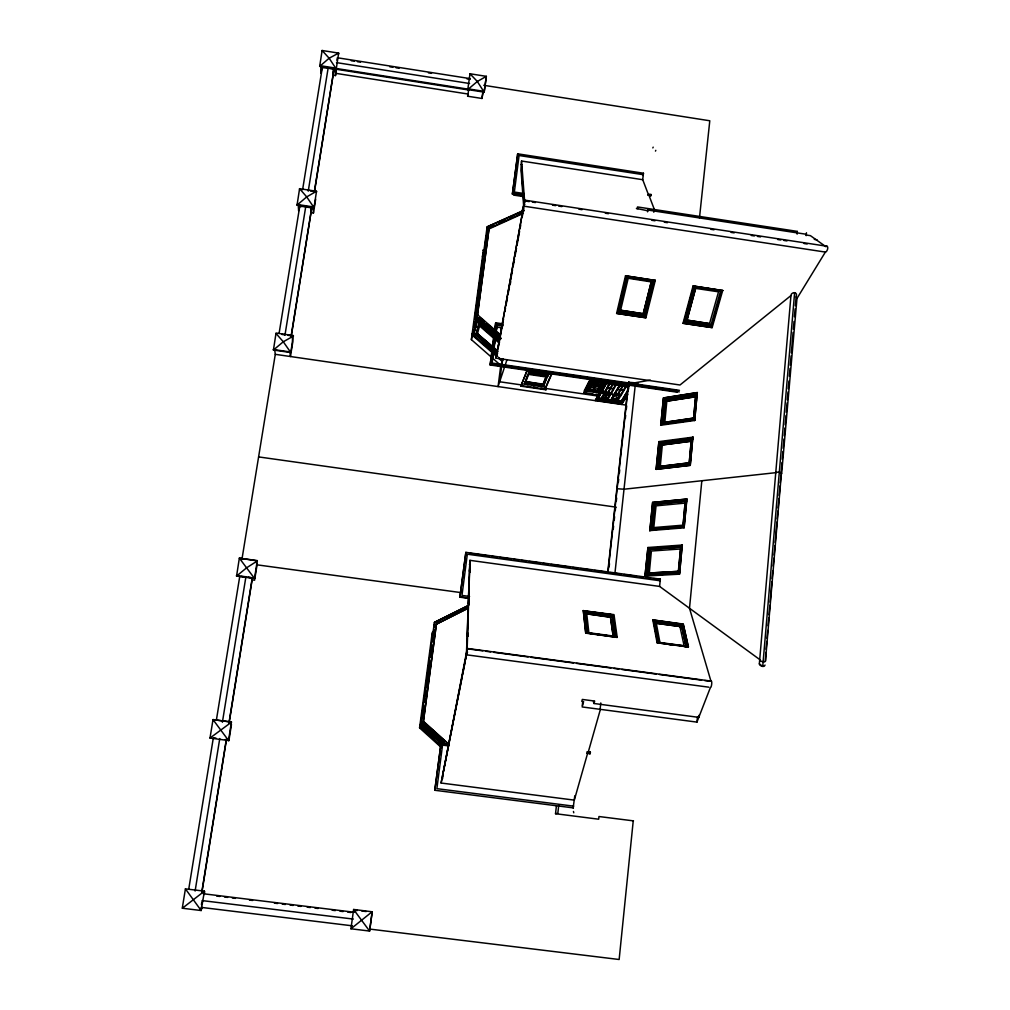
<?xml version="1.0" encoding="UTF-8"?>
<svg xmlns="http://www.w3.org/2000/svg" width="1010" height="1010" viewBox="0 0 1010 1010"><rect width="100%" height="100%" fill="white"/><g stroke="black" fill="none" stroke-linecap="round" stroke-linejoin="round"><path stroke-width="1.5" d="M711.204 681.106L467.276 648.445L466.405 654.846L469.902 560.335L659.593 586.419L759.722 659.555L760.947 661.26L764.456 662.005L765.441 661.133L781.424 473.134M467.125 642.562L466.784 653.419L465.572 659.555M467.314 636.351L468.148 609.977M468.337 603.778L469.158 577.404M469.902 560.335L467.175 648.774L482.805 650.857M468.047 636.313L468.135 633.194M468.993 605.078L469.132 600.394M469.978 572.291L470.168 566.042M765.037 665.06C764.671 667.749 759.57 666.171 759.343 663.911L790.956 295.577C790.906 291.865 797.635 291.637 796.436 295.741M797.13 234.131L797.37 231.391M794.63 292.622L762.739 666.398L759.343 663.911M765.858 652.447L765.441 661.133M766.135 649.304L766.792 641.464M767.07 638.32L767.726 630.467M768.13 625.758L768.799 617.905M769.064 614.762L769.872 605.343M770.138 602.2L771.867 581.785M772.145 578.642L772.802 570.802M773.206 566.08L773.875 558.24M774.14 555.096L774.948 545.678M775.213 542.534L776.942 522.12M777.208 518.976L777.877 511.123M778.154 507.992L778.95 498.561M779.215 495.43L780.023 485.999M780.288 482.868L780.957 475.016M781.222 471.872L782.018 462.466M782.283 459.335L782.952 451.508M783.217 448.364L784.012 438.971M784.29 435.828L784.947 428M785.212 424.856L786.02 415.463M786.285 412.32L787.08 402.927M787.345 399.783L788.015 391.956M788.28 388.812L788.949 380.985M789.353 376.276L790.022 368.448M790.287 365.317L791.082 355.911M791.348 352.78L793.077 332.404M793.342 329.273L794.011 321.433M794.415 316.736L795.085 308.896M795.35 305.765L796.145 296.359L796.991 298.417L781.626 473.791L781.083 473.438M806.22 235.658L806.472 232.78M698.983 715.295L698.794 717.365L593.981 703.49L594.663 701.066L582.328 699.438L581.798 701.382L583.603 701.622L582.151 706.95L696.95 722.112L697.43 717.037M701.824 480.735L689.502 608.26L710.989 681.295A3.232 0.745 -83.1 0 1 711.697 683.997A3.232 0.745 -83.1 0 1 710.421 687.457L696.95 722.112M678.341 571.306L680.551 548.922L678.531 571.357L649.114 573.036L678.531 571.357M689.237 462.896L691.206 441.143L662.32 444.955L660.288 466.367L689.237 462.896L691.206 441.143M693.655 418.153L695.6 396.677L666.827 401.172L664.832 422.319L693.655 418.153L695.6 396.677M683.088 525.162L685.096 503.018L683.088 525.162L653.798 527.573L656.045 505.846L685.272 503.081M674.933 573.162L679.465 572.897L678.745 572.657L681.283 546.928L649.582 549.238L646.968 574.513L652.245 574.475M684.035 526.639L683.316 526.387L685.815 500.998L654.253 504.104L651.677 529.051L655.402 529.051M691.926 439.098L689.464 464.019L658.002 467.769L660.54 443.264L692.633 439.375L660.54 443.264M693.895 419.188L696.319 394.594L665.06 399.518L662.56 423.695L694.602 419.478L679.679 421.624M666.714 574.147L679.275 573.415L681.422 545.918L648.534 548.342L646.299 575.334L648.534 548.342M684.288 522.625L683.846 527.106L685.967 499.963L653.205 503.22L650.465 529.682L653.205 503.22M689.994 464.714L692.077 438.037L659.492 442.393L656.803 468.387L689.994 464.714L690.31 461.595M693.895 419.642L696.471 393.521L664.024 398.647L661.373 424.314L694.425 419.857L661.373 424.314M679.73 568.857L680.172 564.312M680.778 558.24L681.22 553.682M684.73 518.13L685.323 512.146M685.765 507.651L686.358 501.667M690.916 455.371L691.383 450.7M691.837 446.041L692.304 441.37M694.88 415.249L695.334 410.641M695.789 406.033L696.395 399.897M686.75 499.016L684.098 527.826L686.926 499.079L652.624 502.412L649.872 530.679L652.624 502.412M690.247 465.37L692.86 437.077L690.247 465.37L656.045 469.334L658.911 441.623L693.037 437.141M697.241 392.549L694.678 420.476L697.241 392.549L663.444 397.915L660.792 425.336L663.444 397.915M679.528 574.16L682.217 544.971L679.528 574.16L644.986 576.091L647.953 547.508L682.394 545.021M633.232 820.903L619.143 959.5L369.9 929.099M659.593 586.419L660.338 579.134L465.875 552.344L459.929 597.188L469.107 598.438M657.346 468.589L659.492 442.393M661.903 424.528L664.024 398.647M647.7 574.74L650.314 549.478L649.582 549.238M652.397 529.303L654.972 504.369L654.253 504.104M672.206 466.431L658.722 468.034L661.247 443.541M663.267 423.985L665.754 399.808L665.06 399.518M649.304 573.087L651.387 551.018L680.74 548.973M656.222 469.397L658.911 441.623M699.463 218.008L709.79 120.771L483.765 85.294M600.104 709.323L600.798 702.947M614.976 572.885L635.517 382.676L650.389 380.139M653.798 212.226L654.101 209.474M619.66 395.756C606.656 407.08 614.989 386.603 617.085 400.023L619.685 395.516L604.977 393.382C595.408 406.588 617.11 385.656 607.199 398.597L604.977 393.382M605.899 383.888L597.554 399.392L620.494 402.712L628.775 388.61M621.327 394.998L614.623 393.534L621.327 394.998L626.541 385.984M597.642 398.672L620.898 401.475L597.933 398.142L597.592 399.152L620.519 402.472M622.021 402.712L621.87 404.139L595.483 400.326L599.069 393.294M624.508 399.872L624.597 399.139M607.742 572.291L628.472 382.272L638.131 383.055M608.07 571.938L628.813 381.692M593.981 703.49L594.208 701.42L593.324 701.963M647.561 211.822L647.764 210.03L805.399 234.131L805.993 234.976L810.424 235.658L825.94 246.705A3.232 1.452 -73 0 1 827.127 246.276L827.632 246.958A2.954 1.326 -73 0 1 827.392 249.748L826.71 251.111A3.232 1.452 -73 0 1 825.473 252.096L523.849 206.166L524.354 201.987L524.783 200.157L827.127 246.276M609.144 566.837L609.484 563.706M613.234 529.29L613.575 526.159M614.257 519.898L614.598 516.766M615.279 510.505L615.62 507.373M616.302 501.124L616.643 497.993M618.347 482.363L618.688 479.245M619.37 473.008L619.711 469.877M625.316 418.392L625.657 415.274M626.339 409.025L626.68 405.906M590.206 753.586L590.37 752.109L587.163 751.692L586.709 753.296L590.206 753.586L588.161 753.321L588.325 751.844L600.407 709.361M650.869 195.738L647.726 194.766L650.869 195.738L651.008 194.488L649.127 194.198L649.001 195.46L654.379 209.524M606.821 393.357L610.81 394.43L604.068 393.445L601.329 398.281L608.007 399.253L601.392 397.801C605.293 396.273 603.159 390.794 602.907 393.193M611.328 393.547L604.624 392.082L611.328 393.547L616.365 384.494L609.421 383.989L604.573 392.562M620.847 395.39L617.893 400.68L611.214 399.708L614.105 394.418L618.158 394.998M611.214 399.708L614.105 394.418M582.316 705.409L582.656 702.316M617.085 400.023L619.685 395.516M617.893 400.68L611.277 399.228M573.339 806.22L573.15 807.975L574.778 795.842M642.915 175.5L643.446 173.228L517.726 153.823L512.386 194.097L523.874 195.852M648.521 194.892L642.726 179.704L643.446 173.228M573.453 811.472L573.768 812.785M597.958 395.276L597.882 396.008L545.526 388.421L545.678 387.209L521.905 383.762L521.753 384.974L499.672 381.767L502.323 360.671M599.069 391.16L587.795 389.279L599.069 391.16L603.626 382.714L598.88 390.82M589.663 380.341L583.982 393.117L599.006 395.301L599.006 393.976M599.889 391.817L586.621 389.645L599.889 391.817L604.763 382.828L601.758 382.386M633.497 820.878L598.968 816.522L598.678 819.211L555.525 813.706L556.384 806.056M604.763 382.828L592.706 381.326M558.707 805.525L557.836 813.252L555.525 813.706M607.199 398.597L602.541 397.675M609.421 383.989L612.224 383.901M583.982 393.117L584.575 390.113L588.944 381.73M547.71 373.006L547.079 374.824L543.09 374.243L543.607 372.639M542.976 384.128L525.768 381.641L542.913 384.621L546.031 376.945M543.456 386.148L547.471 375.884L543.456 386.148L524.695 383.434L527.346 375.707M547.079 374.824L547.609 373.233M527.498 369.887L520.706 386.136L545.956 389.797L545.286 388.964L552.028 373.46M547.622 376.402L547.774 375.165L528.634 372.374L528.482 373.612L547.622 376.402L548.859 373.511M533.507 372.854L529.568 371.781L533.507 372.854L534.012 371.251M533.949 371.743L534.101 371.023M538.418 371.882L537.901 373.498L534.303 372.968L534.808 371.364L537.206 371.718M537.901 373.498L534.366 372.475M538.696 373.612L539.214 372.008L538.696 373.612L542.294 374.129L543.317 371.68M542.294 374.129L538.759 373.119M542.761 373.018L540.413 372.172M503.27 359.131L500.796 365.393L498.069 386.577L506.995 359.674M498.738 358.335L502.223 361.391L502.727 358.664M434.805 790.274L441.054 743.145L434.805 790.274L573.453 807.912M677.218 392.208L490.14 364.976L495.733 322.796L503.081 323.869M459.929 597.188L465.875 552.344M490.14 364.976L495.733 322.796M512.386 194.097L517.726 153.823M496.945 325.22L491.441 365.355L496.945 325.22L502.765 326.078M587.58 753.409L574.311 800.122L441.105 783.028L467.276 648.445M790.956 295.577L679.995 384.999L496.062 358.159L524.001 204.298L521.097 164.605L521.564 161.032L642.726 179.704M442.519 778.849L442.885 775.996M469.347 571.206L470.218 564.476L469.385 564.363M521.69 166.208L521.11 170.677L523.698 206.633M441.408 747.615L419.567 727.882L432.255 632.361M500.796 365.393L471.38 339.625L483.424 249.621L483.209 250.581M420.766 723.463L419.567 727.882M444.122 743.272L420.993 722.39L434.376 622.413L468.122 605.545M473.235 330.017L471.38 339.625M473.652 326.912L474.271 322.266M474.675 319.173L487.123 226.859L523.9 210.232M444.286 742.893L421.448 722.276L422.723 712.896M423.102 709.866L423.758 705.144M424.137 702.114L425.791 689.704M426.031 688.075L427.684 675.652M428.063 672.635L428.72 667.9M429.099 664.883L429.755 660.136M430.134 657.131L430.79 652.384M431.169 649.367L431.826 644.62M432.192 641.615L433.896 629.104M434.262 626.112L434.717 622.892L466.658 606.934M492.93 331.23L475.584 316.067L482.25 266.299M482.591 263.471L483.272 258.56M483.626 255.732L484.308 250.821M484.661 248.005L486.365 235.343M486.719 232.527L487.401 227.603L492.994 225.078M422.18 718.047L422.647 714.84M423.215 710.245L423.682 707.025M424.263 702.442L424.73 699.223M425.147 696.092L425.765 691.408M426.334 686.825L426.813 683.593M427.167 680.589L427.798 675.905M428.215 672.786L428.833 668.102M429.25 664.984L429.717 661.739M430.285 657.169L430.765 653.924M431.333 649.367L431.8 646.122M432.368 641.565L432.848 638.307M433.202 635.328L433.883 630.505M434.3 627.374L434.653 624.395M499.028 338.969L475.445 318.352L476.265 312.103M476.682 308.984L477.313 304.3M477.73 301.182L478.222 297.723M478.765 293.38L479.27 289.92M479.687 286.802L480.305 282.118M480.722 278.987L481.341 274.303M481.682 271.538L482.3 266.855M482.717 263.724L483.348 259.052M483.752 255.921L484.383 251.25M484.8 248.119L485.305 244.635M485.709 241.516L486.34 236.832M440.373 742.83L421.662 725.925L422.066 722.832M496.97 353.626L473.93 333.464L476.215 316.281M475.685 330.485L474.435 330.308L476.265 316.572M423.708 714.032L424.112 710.914M427.634 684.452L428.051 681.346M428.669 676.675L429.086 673.556M429.717 668.885L430.121 665.779M431.788 653.318L432.192 650.213M477.137 312.57L477.553 309.464M478.172 304.793L478.588 301.687M479.207 297.016L479.624 293.91M480.242 289.239L480.659 286.133M482.313 273.685L482.729 270.579M485.217 251.907L485.633 248.801M486.252 244.13L486.668 241.011M487.287 236.353L487.704 233.234M447.847 743.6L423.392 721.544L436.345 624.193L467.971 608.146M489.092 228.235L477.414 315.461L489.092 228.235L522.145 213.274M423.392 721.544L436.459 623.902M476.089 327.442L477.313 318.289M335.812 69.551L335.85 73.351L467.933 94.018L467.63 96.228L481.959 98.462L482.957 91.14M484.144 92.15L477.326 81.482L469.991 73.768L467.769 89.574L484.144 92.15L486.34 76.343L469.991 73.768L469.865 74.538M350.95 928.783L353.614 909.454L372.21 911.79L369.584 931.056L350.95 928.783L372.185 911.727L369.584 931.056L353.626 909.518M468.741 89.107L468.627 89.991L335.661 69.16M201.432 904.644L201.836 901.93M201.836 891.843L226.328 739.434M228.929 723.198L252.298 577.783L248.473 577.164M291.095 336.355L311.736 207.871L299.793 206.065L279.151 333.035M314.476 190.877L333.982 69.488L328.124 68.137L322.291 67.657L302.596 189.741M201.987 891.805L226.455 739.56M229.055 723.337L252.399 578.073M291.398 335.345L311.736 207.871M314.501 191.546L333.982 69.488M201.154 910.528L204.411 891.148L185.423 888.876L201.154 910.528L182.267 908.23L185.423 888.876M254.545 578.49L257.272 560.588L239.345 558.151L236.58 576.053L254.545 578.49L239.345 558.151L257.361 560.903L246.743 567.721L236.58 576.053M290.779 352.541L293.367 335.56L276.046 333.035L273.432 350.028L290.779 352.541L283.292 341.759L276.109 333.578M314.009 207.669L316.509 191.256L299.579 188.693L297.054 205.106L314.009 207.669L306.724 196.887L299.579 188.693L299.616 189.362M336.242 68.97L338.653 53.101L322.114 50.5L319.678 66.37L336.242 68.97L329.146 58.214L322.114 50.5L322.127 51.295M204.209 894.544L204.651 891.742L203.136 892.133M210.004 738.058L213.009 719.612L231.505 722.137L210.004 738.058L228.891 740.595L231.467 724.486M256.161 561.787L257.058 564.842L254.596 580.22L251.982 579.866M310.853 209.802L310.992 212.643L313.453 213.009L315.663 199.222M333.035 71.382L333.073 75.182L335.497 75.561L336.317 70.422M241.895 559.603L275.288 354.333L274.77 350.495M299.124 207.719L298.632 210.774L298.19 204.336M321.71 68.882L320.991 73.288L320.776 65.65M188.82 888.661L213.35 737.755L215.913 738.058M216.38 720.117L239.749 576.369M195.107 891.047L219.763 738.525M222.389 722.276L245.91 576.748L241.201 576.243M284.959 335.168L305.74 206.595M308.239 191.155L328.124 68.137M467.769 89.574L477.326 81.482L486.34 76.343L484.282 91.392L467.895 88.817M467.63 96.228L468.842 88.855M336.936 60.183L337.365 57.759L470.218 78.629M496.062 358.159L524.783 200.157M498.17 348.185L502.399 325.106M502.955 322.038L503.523 318.958M504.937 311.269L505.492 308.189M506.06 305.108L507.474 297.42M508.03 294.352L509.444 286.651M509.999 283.583L512.537 269.733M513.105 266.653L514.507 258.964M515.075 255.883L516.489 248.195M517.044 245.114L519.582 231.277M520.15 228.197L520.706 225.116M522.12 217.428L522.688 214.347M523.243 211.279L523.811 208.199M510.126 284.845L510.694 281.752M481.959 98.462L483.31 91.115M583.3 610.722L613.992 614.635L617.211 637.398L585.749 633.144L583.3 610.722L613.209 614.913L616.289 636.868L586.57 632.853L584.184 611.227L613.209 614.913M587.05 632.108L585.106 611.757L612.338 615.456L615.33 636.325L587.416 632.55L585.106 611.757M586.734 613.827L610.457 617.312L613.221 636.287L610.507 617.059L586.734 613.827L588.906 632.992M585.749 633.144L583.351 610.469M586.57 632.853L616.289 636.868M441.105 783.028L466.405 654.796L708.818 687.179M443.44 771.716L449.803 739.459M450.409 736.378L452.834 724.094M453.44 721.014L461.936 678M462.542 674.92L464.966 662.636M615.128 637.373L612.338 615.456M617.211 637.398L585.8 632.879M652.813 619.925L683.227 624.319L688.378 647.019L657.093 642.789L652.813 619.925L683.278 624.066L688.378 647.019M653.571 621.201L653.735 620.43L657.762 643.016L653.571 621.201L682.369 625.114L687.318 647.006L684.199 646.589M658.469 643.231L654.518 621.718L681.598 625.405L686.207 646.981L681.598 625.405M656.298 623.284L679.932 626.503L656.298 623.284L660.01 642.878L684.25 645.882M657.093 642.789L688.441 646.753M682.369 625.114L682.533 624.344L687.318 647.006M487.123 226.859L523.773 210.711M482.439 256.666L483.437 252.399M599.006 395.301L599.612 392.297L584.575 390.113M655.313 280.275L645.895 317.771L616.618 313.416L625.506 275.806L655.313 280.439L625.506 275.806M626.175 276.601L617.577 312.885L645.264 317.001L654.328 280.83L626.175 276.601L654.328 280.83M626.844 276.791L618.562 311.509L644.569 315.373L644.595 316.029L618.574 312.166L626.856 277.434L653.293 281.399L644.595 316.029M620.557 310.398L628.195 278.28L651.235 281.891L643.256 313.769L620.557 310.234L643.256 313.769M475.445 318.352L499.129 338.666M475.975 317.872L500.455 339.272M474.435 330.308L476.821 320.801M643.244 313.605L651.235 281.891M644.569 315.373L653.268 280.755M473.93 333.464L477.578 318.971M497.652 353.285L476.013 334.348L478.424 324.917L499.306 343.173M499.533 342.415L478.626 324.134L479.573 320.448M476.013 334.348L478.929 325.372M497.981 351.669L477.49 333.742L479.8 324.778M480.129 323.503L486.264 328.212L480.129 323.503L480.672 321.42M514.14 192.872L513.56 195.082L523.496 196.596M722.718 290.388L712.138 327.606L683.012 323.276L693.075 285.944L722.731 290.552L693.075 285.944M684.363 320.763L693.693 286.411L696.799 286.878M711.52 326.836L721.683 290.615L711.52 326.836L683.997 322.745L693.693 286.411M684.982 321.698L694.325 286.916L720.61 290.855L710.851 325.548L684.957 321.369L710.851 325.548M686.964 320.107L695.612 288.393L718.527 291.827L709.55 323.629L686.964 320.107L709.55 323.629M686.977 320.271L695.612 288.393M521.981 211.406L523.647 205.434M589.916 753.712L590.37 752.109M492.615 334.411L498.46 338.868L492.615 334.411L493.196 332.378M499.319 337.719L499.054 339.385M520.706 386.136L520.996 384.86L520.908 385.58L546.183 389.254L546.271 388.522L545.956 389.797M521.69 384.318L527.283 369.597L527.132 370.834L551.624 374.407M524.695 383.434L528.205 374.344L547.319 377.121M528.482 373.612L529.606 370.708M525.705 382.121L528.558 374.394M529.518 372.273L530.01 370.657M434.376 622.413L468.034 605.747M534.303 372.968L534.896 371.137L537.307 371.491M431.964 635L432.861 632.79M543.09 374.243L543.544 373.132M543.645 372.917L544.112 371.794M542.913 384.621L546.587 375.998M545.438 387.752L551.157 374.571M652.839 147.927L653.18 147.144M655.465 151.109L655.806 150.338M650.667 195.22L651.008 194.488M775.857 472.882A2.853 0.694 4.8 0 1 775.756 472.693L775.844 472.528A2.853 0.694 4.8 0 1 779.291 472.289A2.853 0.694 4.8 0 1 781.336 473.311M586.621 389.645L591.229 380.858L586.595 389.885M587.795 389.279L592.125 381.035M587.769 389.519L592.1 381.288M588.085 389.241L592.34 381.149M589.322 389.431L593.615 381.326M589.575 389.469L593.867 381.363M593.362 390.012L597.971 381.957M597.39 390.592L601.808 382.525M597.642 390.63L602.074 382.563M595.294 400.654L599.536 393.029L584.487 390.845M597.554 399.392L606.543 383.333L628.788 386.565M603.311 391.35L602.781 391.64M603.462 391.792L604.232 391.526L602.629 391.299M604.624 392.082L609.472 383.497M609.914 383.712L605.205 392.019L607.831 392.398L612.578 384.103M602.515 397.915L604.952 393.622M613.095 384.179L608.336 392.473L610.949 392.852L615.759 384.57M609.219 393.913L615.961 394.885M608.007 399.253L610.873 393.938M614.623 393.534L619.673 384.987M420.993 722.39L446.521 745.266M614.572 394.014L619.61 385.479L626.49 386.476M620.102 385.201L615.216 393.471L617.83 393.849L622.766 385.593M612.401 399.354L614.926 395.074M421.448 722.276L444.337 742.842M623.284 385.656L618.347 393.925L620.961 394.304L625.935 386.047M421.662 725.925L422.938 723.829M796.991 298.417L825.372 252.083M620.494 402.712L627.829 390.769M624.433 398.811L626.036 396.21M627.702 394.102L621.945 403.432L595.559 399.606M621.668 404.467L627.627 394.834M616.857 488.714L624.003 489.219L775.756 472.68M477.49 333.742L497.173 350.319M478.626 324.134L479.485 323.225L499.23 340.496M297.054 205.106L306.724 196.887L316.509 191.256L316.534 191.925L310.386 191.004M273.432 350.028L283.292 341.759L293.418 336.103L287.648 335.257M319.678 66.37L329.146 58.214L338.653 53.101L338.666 53.896M437.115 623.044L439.905 621.655M446.874 618.17L458.022 612.603M436.345 624.193L467.807 608.462M498.574 222.553L504.167 220.028M509.76 217.491L512.55 216.228M518.143 213.703L523.723 211.178M488.916 228.98L523.369 213.388M200.397 909.202L201.95 908.621M182.444 908.167L204.411 891.148M604.169 391.653L603.488 391.728M604.068 393.054L602.882 393.067M663.62 397.99L697.418 392.625M664.555 398.874L696.471 393.521M665.754 399.808L697.026 394.897M695.776 396.753L666.827 401.172M693.479 418.077L664.832 422.319M664.757 423.771L676.687 422.054M660.616 425.26L694.678 420.476M660.035 442.595L692.077 438.037M691.383 441.219L662.32 444.955M689.06 462.833L660.288 466.367M675.198 466.077L688.681 464.474M656.803 468.387L689.464 464.499M656.045 469.334L690.07 465.307M652.801 502.475L686.926 499.079M653.735 503.409L685.967 499.963M654.972 504.369L686.535 501.263L685.815 500.998M651.677 529.051L683.316 526.387M658.419 528.798L667.458 528.028M670.476 527.775L679.515 527.018M650.465 529.682L683.303 526.917M652.574 529.732L661.954 528.95M665.072 528.684L683.846 527.106M649.695 530.616L684.098 527.826M649.077 548.518L681.422 545.918M650.314 549.478L680.5 547.281M646.968 574.513L678.745 572.657M656.778 574.223L670.387 573.428M645.756 575.157L678.733 573.238M647.877 575.233L663.57 574.324M660.338 579.134L653.558 578.604M603.311 393.256L603.942 393.18L602.591 393.092M357.363 910.464L354.548 910.704M361.795 911.007L366.213 911.55M203.225 893.736L354.283 912.257M216.695 896.072L219.814 896.463M224.498 897.031L227.616 897.41M232.3 897.991L235.418 898.37M249.47 900.087L252.588 900.478M274.43 903.155L277.561 903.533M282.232 904.101L285.363 904.493M290.034 905.061L293.165 905.44M297.836 906.02L300.967 906.399M307.204 907.169L310.322 907.548M315.006 908.116L318.125 908.508M332.176 910.225L335.295 910.603M339.979 911.184L343.097 911.563M347.781 912.144L350.899 912.522M202.038 900.579L353.336 919.075M201.028 907.359L352.389 925.829M573.642 806.157L436.875 788.658L442.531 745.102L448.743 745.91M440.916 743.297L448.869 744.168M485.924 651.273L490.62 651.904M493.738 652.321L528.116 656.929M531.247 657.346L573.428 662.989M576.558 663.406L610.936 668.014M614.055 668.431L618.739 669.062M621.87 669.478L656.247 674.074M659.366 674.503L701.559 680.147M704.69 680.563L709.373 681.194M466.633 652.031L467.567 652.157M257.058 564.842L460.547 592.542M469.562 596.456L461.974 595.42L467.327 554.2L660.161 580.763M584.904 612.78L612.136 616.491M654.417 622.236L681.485 625.922M460.08 596.847L469.271 598.097M236.466 575.75L254.457 578.187M657.927 642.234L687.482 646.223M668.645 644.481L671.764 644.91M470.37 553.366L489.004 555.942M492.11 556.371L496.769 557.002M499.874 557.432L510.732 558.934M513.837 559.363L518.496 560.007M521.602 560.424L526.26 561.068M529.366 561.497L540.236 562.999M543.342 563.428L547.988 564.06M551.094 564.489L569.728 567.065M572.834 567.481L577.493 568.125M580.598 568.554L591.456 570.057M594.562 570.486L606.985 572.19M610.091 572.62L620.961 574.122M624.066 574.551L636.477 576.255M639.582 576.685L642.688 577.114M645.794 577.543L650.453 578.187M258.598 456.911L616.113 507.146M273.356 349.51L290.716 352.023M527.472 386.375L530.452 386.817M533.419 387.247L536.386 387.676M540.842 388.32L543.809 388.749M612.426 399.114L617.11 399.783M597.92 398.268L620.885 401.589M275.288 354.333L626.011 405.098M496.554 354.371L497.362 354.485M679.452 390.34L492.148 363.044L497.147 324.563L502.967 325.422M491.958 363.663L677.369 390.668M490.33 364.358L679.301 391.88M281.878 334.424L284.757 334.84M595.812 381.224L598.88 381.679M609.573 383.232L612.615 383.674M617.173 384.343L620.216 384.785M623.258 385.227L626.301 385.668M543.153 373.75L547.142 374.331M594.246 381.288L598.753 381.944M622.413 385.378L625.165 385.782M589.575 381.086L629.243 386.855M592.125 381.565L593.426 381.679M593.64 381.793L597.529 382.272M597.743 382.386L601.619 382.878M601.834 382.979L603.147 383.093M591.178 383.371L592.441 383.56M592.693 383.585L596.519 384.153M596.771 384.179L600.596 384.747L596.733 384.255M600.849 384.772L602.111 384.962M591.14 383.447L592.403 383.623M592.655 383.661L596.481 384.217M600.811 384.848L602.074 385.037M591.721 385.416L595.534 385.972M599.599 386.565L595.786 386.009L599.561 386.628M591.683 385.479L595.496 386.035M610.217 388.219L607.578 387.827L610.141 388.358M610.734 388.294L613.373 388.673M617.678 389.305L620.317 389.683M620.834 389.759L623.473 390.138M610.659 388.433L613.297 388.812M617.59 389.443L620.241 389.822M620.746 389.898L623.385 390.277M589.221 387.07L590.509 387.183M590.724 387.297L594.562 387.777M594.776 387.878L598.614 388.358M598.829 388.471L600.117 388.585M588.262 388.901L589.537 389.014M589.752 389.128L593.577 389.608M593.792 389.709L597.604 390.188M597.819 390.289L599.107 390.403M614.055 394.897L620.797 395.87M524.846 382.222L543.595 384.949M583.894 392.65L592.908 393.963M595.913 394.392L598.917 394.834M495.544 323.452L502.879 324.538M496.428 327.038L500.771 327.669M699.905 287.345L703.023 287.812M706.129 288.279L710.8 288.974M713.906 289.441L717.012 289.908M693.718 286.903L721.721 291.095M711.482 326.344L683.997 322.745M297.003 204.449L313.971 207.012M300.828 206.873L299.793 206.065M310.777 208.376L311.774 208.527M797.092 231.353L637.462 206.936L638.067 208.691L636.401 208.439L648.054 210.838L647.764 210.03M524.329 193.579L514.342 192.052L519.09 155.515L643.282 174.68M512.588 193.289L524.089 195.044M814.275 239.37L817.027 239.787M526.109 201.129L529.215 201.609M532.32 202.088L535.426 202.555M552.508 205.156L555.614 205.636M558.719 206.103L561.825 206.583M578.907 209.184L582.012 209.663M605.306 213.211L608.411 213.691M651.892 220.319L654.998 220.786M664.315 222.213L667.421 222.68M710.901 229.32L714.007 229.788M731.089 232.401L734.194 232.868M751.276 235.469L754.382 235.949M757.487 236.416L760.593 236.895M777.687 239.496L780.793 239.976M783.899 240.443L787.005 240.923M804.086 243.524L807.192 244.003M524.001 204.298L524.859 204.437M517.511 154.669L520.605 155.149M521.097 164.605L521.88 164.718M319.652 65.587L336.242 68.188M335.648 68.39L468.741 89.246M333.01 70.119L333.982 70.271M351.253 60.726L354.346 61.206M357.426 61.686L360.519 62.178M389.835 66.786L392.928 67.266M396.008 67.758L399.101 68.238M428.429 72.846L431.51 73.326M467.011 78.906L470.092 79.399M336.507 62.62L469.562 83.502M644.986 576.091L647.953 547.508M658.002 467.769L658.722 468.034M477.578 314.804L500.127 334.499M479.788 317.531L484.522 321.672M486.896 323.743L499.925 335.131M499.95 337.062L475.293 315.562L500.96 338.489M495.253 333.249L501.036 338.312M476.24 317.632L500.581 338.905M476.846 333.464L497.349 351.404M482.995 342.049L496.819 354.144M497.816 356.505L472.162 334.045L471.948 334.891L496.402 356.29M498.889 357.666L502.488 360.595M423.506 721.367L449.147 744.509M427.243 725.95L432.974 731.126M435.272 733.184L438.706 736.29M425.778 725.42L429.199 728.513M436.055 734.687L438.34 736.744M425.563 725.533L431.27 730.748M435.891 734.851L439.312 738.007M443.68 743.575L424.667 726.518L423.771 727.528L442.191 744.143M421.574 726.064L425.071 729.233M430.916 734.51L434.426 737.666M421.511 727.629L426.157 731.833M431.964 737.073L434.287 739.168M438.933 743.373L441.256 745.468M440.36 745.216L419.781 726.632L441.332 746.44M225.369 739.421L226.202 740.242M227.654 739.345L228.891 740.595M679.932 626.503L684.199 646.148M654.518 621.718L658.57 642.701M289.92 351.442L290.451 356.53L292.761 342.137L292.382 338.211M712.138 327.606L683.012 323.276M521.564 161.032L524.745 202.909M313.163 206.595L313.453 213.009M645.895 317.771L616.618 313.416M322.291 67.657L322.316 68.44M335.421 67.935L335.497 75.561M231.391 721.998L228.563 740.557L213.009 719.612L231.391 721.998M602.553 391.918L604.169 392.145L602.553 391.918M492.362 333.527L486.517 329.083L492.362 333.527M591.469 385.378L590.219 385.189L591.431 385.441M601.114 386.779L599.852 386.59L601.064 386.843"/></g></svg>
